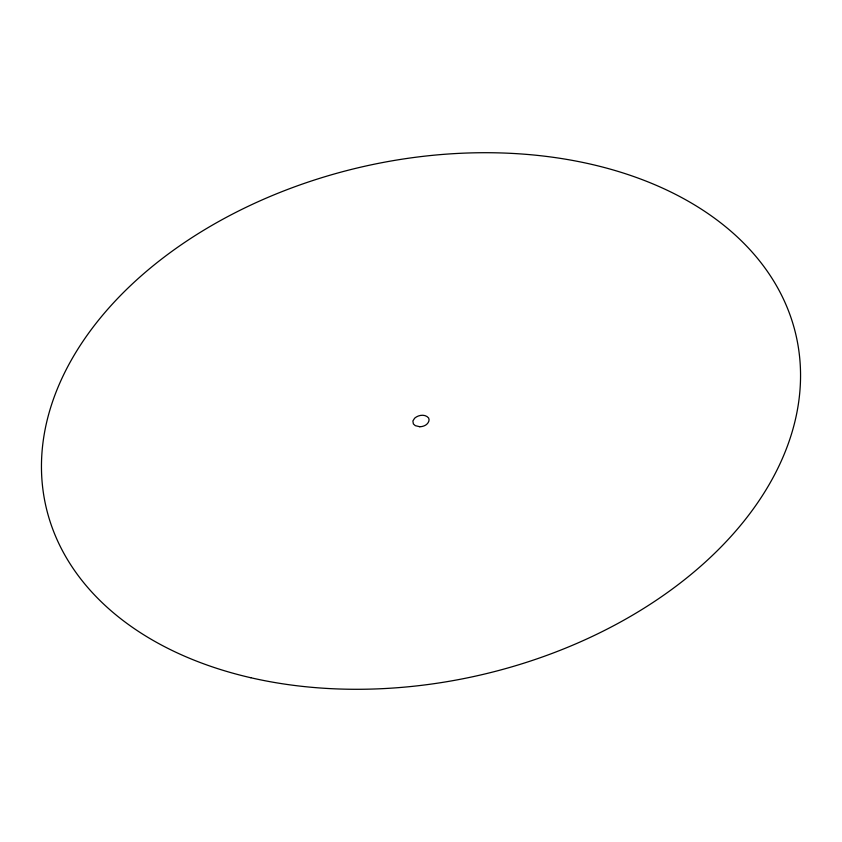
<?xml version="1.0" encoding="UTF-8"?>
<svg xmlns="http://www.w3.org/2000/svg" width="842" height="842" viewBox="0 0 842 842"><rect width="100%" height="100%" fill="white"/><g stroke="black" fill="none" stroke-linecap="round" stroke-linejoin="round"><path stroke-width="1.26" d="M419.79 426.736L415.285 425.652L413.359 423.915L412.885 420.979L414.653 418.169C418.421 414.885 425.126 413.79 428.62 417.99C429.967 420.6 428.02 423.526 425.852 424.978A8.252 5.589 -12.8 0 1 419.79 426.736L419.79 426.705M250.811 677.736A384.689 260.883 -12.8 0 0 799.9 360.092A384.689 260.883 -12.8 0 0 212.289 225.172A384.689 260.883 -12.8 0 0 250.811 677.736"/></g></svg>
